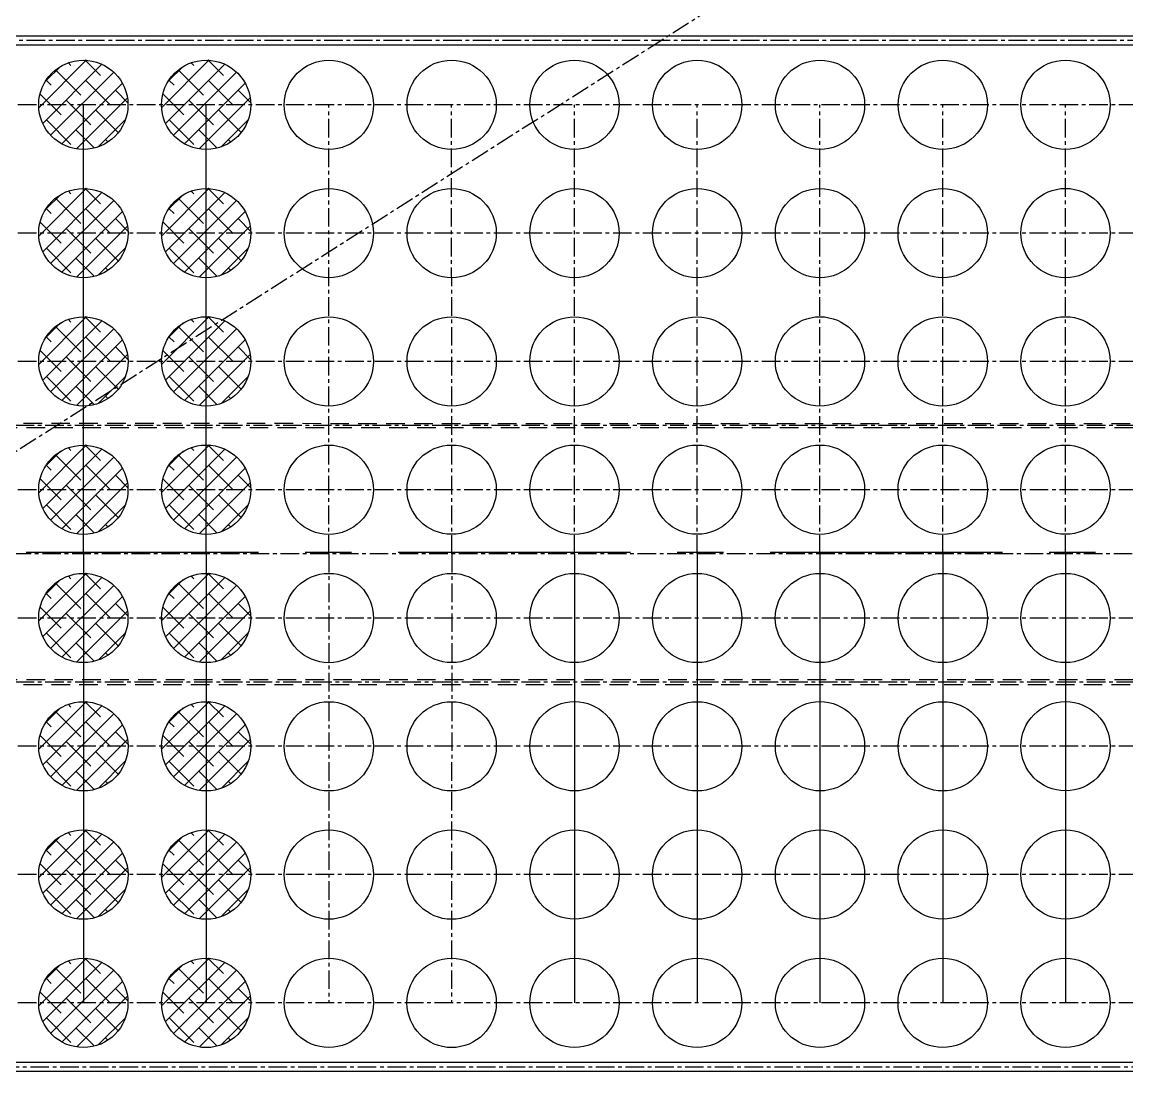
# Model space of a CAD drawing. Extents: x 0 to 39171, y 29931 to 57651.
# Drawn here: x 11701 to 13681, y 43607 to 45501 of the extents above; entities that cross this region are included whole.
import ezdxf

# ---------------------------------------------------------------- set-up
doc = ezdxf.new("R2010")
doc.units = 0
doc.header["$LTSCALE"] = 333.3
doc.header["$MEASUREMENT"] = 0
for name, pattern in [('CENTER', [2, 1.25, -0.25, 0.25, -0.25]), ('CENTRO', [2, 1.25, -0.25, 0.25, -0.25]), ('CONTINUA', [0]), ('DASHDOT', [1, 0.5, -0.25, 0, -0.25]), ('HIDDEN', [0.375, 0.25, -0.125]), ('NASCOSTA', [0.375, 0.25, -0.125]), ('PHANTOM', [2.5, 1.25, -0.25, 0.25, -0.25, 0.25, -0.25])]:
    doc.linetypes.add(name, pattern=pattern)
for name, color, linetype in [('50', 6, 'CONTINUOUS'), ('70', 7, 'DASHDOT'), ('LINEE-035G', 2, 'CONTINUOUS'), ('LINEE025R', 1, 'CONTINUOUS'), ('QUOTA', 7, 'CONTINUOUS')]:
    doc.layers.add(name, color=color, linetype=linetype)

# ---------------------------------------------------------------- blocks, each defined once
blk = doc.blocks.new('A$C0A166A00')
at = {"layer": 'LINEE025R', "color": 8, "ltscale": 0.4}
blk.add_circle((2810, 2810), 2810, dxfattribs=at)
blk = doc.blocks.new('64F1')
at = {"layer": 'LINEE025R', "ltscale": 0.4}
h = blk.add_hatch(dxfattribs=at)
h.set_pattern_fill('ANSI38', scale=200, angle=-14.5, style=0)
h.set_pattern_definition([(102.5, (734365.78, -377927.033), (24.4074002, 5.41099035), []), (12.5, (734365.78, -377927.033), (54.2257907, -13.5854195), [62.5, -37.5])])
h.paths.add_polyline_path([(-25412.9, 45044.6), (-25455.9, 44977.1), (-25523.4, 45020.1, -0.414214)])
h.paths.add_polyline_path([(-25523.4, 45020.1), (-25455.9, 44977.1), (-25498.9, 44909.6, -0.414214)])
h.paths.add_polyline_path([(-25455.9, 44977.1), (-25388.5, 44934.1, -0.414214), (-25498.9, 44909.6)])
h.paths.add_polyline_path([(-25412.9, 45044.6, -0.414214), (-25388.5, 44934.1), (-25455.9, 44977.1)])
h = blk.add_hatch(dxfattribs=at)
h.set_pattern_fill('ANSI38', scale=200, angle=-14.5, style=0)
h.set_pattern_definition([(102.5, (734559.76, -378050.612), (24.4074002, 5.41099035), []), (12.5, (734559.76, -378050.612), (54.2257907, -13.5854195), [62.5, -37.5])])
h.paths.add_polyline_path([(-25219, 44921), (-25261.9, 44853.5), (-25329.4, 44896.5, -0.414214)])
h.paths.add_polyline_path([(-25329.4, 44896.5), (-25261.9, 44853.5), (-25304.9, 44786.1, -0.414214)])
h.paths.add_polyline_path([(-25261.9, 44853.5), (-25194.5, 44810.5, -0.414214), (-25304.9, 44786.1)])
h.paths.add_polyline_path([(-25219, 44921, -0.414214), (-25194.5, 44810.5), (-25261.9, 44853.5)])
h = blk.add_hatch(dxfattribs=at)
h.set_pattern_fill('ANSI38', scale=200, angle=-14.5, style=0)
h.set_pattern_definition([(102.5, (734247.578, -378112.582), (24.4074002, 5.41099035), []), (12.5, (734247.578, -378112.582), (54.2257907, -13.5854195), [62.5, -37.5])])
h.paths.add_polyline_path([(-25531.1, 44859), (-25574.1, 44791.6), (-25641.6, 44834.5, -0.414214)])
h.paths.add_polyline_path([(-25641.6, 44834.5), (-25574.1, 44791.6), (-25617.1, 44724.1, -0.414214)])
h.paths.add_polyline_path([(-25574.1, 44791.6), (-25506.7, 44748.6, -0.414214), (-25617.1, 44724.1)])
h.paths.add_polyline_path([(-25531.1, 44859, -0.414214), (-25506.7, 44748.6), (-25574.1, 44791.6)])
h = blk.add_hatch(dxfattribs=at)
h.set_pattern_fill('ANSI38', scale=200, angle=-14.5, style=0)
h.set_pattern_definition([(102.5, (734753.74, -378174.19), (24.4074002, 5.41099035), []), (12.5, (734753.74, -378174.19), (54.2257907, -13.5854195), [62.5, -37.5])])
h.paths.add_polyline_path([(-25025, 44797.4), (-25068, 44729.9), (-25135.4, 44772.9, -0.414214)])
h.paths.add_polyline_path([(-25135.4, 44772.9), (-25068, 44729.9), (-25111, 44662.5, -0.414214)])
h.paths.add_polyline_path([(-25068, 44729.9), (-25000.5, 44687, -0.414214), (-25111, 44662.5)])
h.paths.add_polyline_path([(-25025, 44797.4, -0.414214), (-25000.5, 44687), (-25068, 44729.9)])
h = blk.add_hatch(dxfattribs=at)
h.set_pattern_fill('ANSI38', scale=200, angle=-14.5, style=0)
h.set_pattern_definition([(102.5, (734441.558, -378236.16), (24.4074002, 5.41099035), []), (12.5, (734441.558, -378236.16), (54.2257907, -13.5854195), [62.5, -37.5])])
h.paths.add_polyline_path([(-25337.2, 44735.4), (-25380.2, 44668), (-25447.6, 44711, -0.414214)])
h.paths.add_polyline_path([(-25447.6, 44711), (-25380.2, 44668), (-25423.1, 44600.5, -0.414214)])
h.paths.add_polyline_path([(-25380.2, 44668), (-25312.7, 44625, -0.414214), (-25423.1, 44600.5)])
h.paths.add_polyline_path([(-25337.2, 44735.4, -0.414214), (-25312.7, 44625), (-25380.2, 44668)])
h = blk.add_hatch(dxfattribs=at)
h.set_pattern_fill('ANSI38', scale=200, angle=-14.5, style=0)
h.set_pattern_definition([(102.5, (734947.72, -378297.77), (24.4074002, 5.41099035), []), (12.5, (734947.72, -378297.77), (54.2257907, -13.5854195), [62.5, -37.5])])
h.paths.add_polyline_path([(-24831, 44673.8), (-24874, 44606.4), (-24941.5, 44649.4, -0.414214)])
h.paths.add_polyline_path([(-24941.5, 44649.4), (-24874, 44606.4), (-24917, 44538.9, -0.414214)])
h.paths.add_polyline_path([(-24874, 44606.4), (-24806.5, 44563.4, -0.414214), (-24917, 44538.9)])
h.paths.add_polyline_path([(-24831, 44673.8, -0.414214), (-24806.5, 44563.4), (-24874, 44606.4)])
h = blk.add_hatch(dxfattribs=at)
h.set_pattern_fill('ANSI38', scale=200, angle=-14.5, style=0)
h.set_pattern_definition([(102.5, (734635.538, -378359.74), (24.4074002, 5.41099035), []), (12.5, (734635.538, -378359.74), (54.2257907, -13.5854195), [62.5, -37.5])])
h.paths.add_polyline_path([(-25143.2, 44611.9), (-25186.2, 44544.4), (-25253.6, 44587.4, -0.414214)])
h.paths.add_polyline_path([(-25253.6, 44587.4), (-25186.2, 44544.4), (-25229.2, 44476.9, -0.414214)])
h.paths.add_polyline_path([(-25186.2, 44544.4), (-25118.7, 44501.4, -0.414214), (-25229.2, 44476.9)])
h.paths.add_polyline_path([(-25143.2, 44611.9, -0.414214), (-25118.7, 44501.4), (-25186.2, 44544.4)])
h = blk.add_hatch(dxfattribs=at)
h.set_pattern_fill('ANSI38', scale=200, angle=-14.5, style=0)
h.set_pattern_definition([(102.5, (735141.708, -378421.354), (24.4074002, 5.41099035), []), (12.5, (735141.708, -378421.354), (54.2257907, -13.5854195), [62.5, -37.5])])
h.paths.add_polyline_path([(-24637, 44550.3), (-24680, 44482.8), (-24747.5, 44525.8, -0.414214)])
h.paths.add_polyline_path([(-24747.5, 44525.8), (-24680, 44482.8), (-24723, 44415.3, -0.414214)])
h.paths.add_polyline_path([(-24680, 44482.8), (-24612.5, 44439.8, -0.414214), (-24723, 44415.3)])
h.paths.add_polyline_path([(-24637, 44550.3, -0.414214), (-24612.5, 44439.8), (-24680, 44482.8)])
h = blk.add_hatch(dxfattribs=at)
h.set_pattern_fill('ANSI38', scale=200, angle=-14.5, style=0)
h.set_pattern_definition([(102.5, (734829.518, -378483.319), (24.4074002, 5.41099035), []), (12.5, (734829.518, -378483.319), (54.2257907, -13.5854195), [62.5, -37.5])])
h.paths.add_polyline_path([(-24949.2, 44488.3), (-24992.2, 44420.8), (-25059.7, 44463.8, -0.414214)])
h.paths.add_polyline_path([(-25059.7, 44463.8), (-24992.2, 44420.8), (-25035.2, 44353.3, -0.414214)])
h.paths.add_polyline_path([(-24992.2, 44420.8), (-24924.7, 44377.8, -0.414214), (-25035.2, 44353.3)])
h.paths.add_polyline_path([(-24949.2, 44488.3, -0.414214), (-24924.7, 44377.8), (-24992.2, 44420.8)])
h = blk.add_hatch(dxfattribs=at)
h.set_pattern_fill('ANSI38', scale=200, angle=-14.5, style=0)
h.set_pattern_definition([(102.5, (735335.688, -378544.933), (24.4074002, 5.41099035), []), (12.5, (735335.688, -378544.933), (54.2257907, -13.5854195), [62.5, -37.5])])
h.paths.add_polyline_path([(-24443, 44426.7), (-24486, 44359.2), (-24553.5, 44402.2, -0.414214)])
h.paths.add_polyline_path([(-24553.5, 44402.2), (-24486, 44359.2), (-24529, 44291.7, -0.414214)])
h.paths.add_polyline_path([(-24486, 44359.2), (-24418.6, 44316.2, -0.414214), (-24529, 44291.7)])
h.paths.add_polyline_path([(-24443, 44426.7, -0.414214), (-24418.6, 44316.2), (-24486, 44359.2)])
h = blk.add_hatch(dxfattribs=at)
h.set_pattern_fill('ANSI38', scale=200, angle=-14.5, style=0)
h.set_pattern_definition([(102.5, (735023.502, -378606.9), (24.4074002, 5.41099035), []), (12.5, (735023.502, -378606.9), (54.2257907, -13.5854195), [62.5, -37.5])])
h.paths.add_polyline_path([(-24755.2, 44364.7), (-24798.2, 44297.2), (-24865.7, 44340.2, -0.414214)])
h.paths.add_polyline_path([(-24865.7, 44340.2), (-24798.2, 44297.2), (-24841.2, 44229.8, -0.414214)])
h.paths.add_polyline_path([(-24798.2, 44297.2), (-24730.7, 44254.3, -0.414214), (-24841.2, 44229.8)])
h.paths.add_polyline_path([(-24755.2, 44364.7, -0.414214), (-24730.7, 44254.3), (-24798.2, 44297.2)])
h = blk.add_hatch(dxfattribs=at)
h.set_pattern_fill('ANSI38', scale=200, angle=-14.5, style=0)
h.set_pattern_definition([(102.5, (735529.668, -378668.512), (24.4074002, 5.41099035), []), (12.5, (735529.668, -378668.512), (54.2257907, -13.5854195), [62.5, -37.5])])
h.paths.add_polyline_path([(-24249.1, 44303.1), (-24292, 44235.6), (-24359.5, 44278.6, -0.414214)])
h.paths.add_polyline_path([(-24359.5, 44278.6), (-24292, 44235.6), (-24335, 44168.2, -0.414214)])
h.paths.add_polyline_path([(-24292, 44235.6), (-24224.6, 44192.6, -0.414214), (-24335, 44168.2)])
h.paths.add_polyline_path([(-24249.1, 44303.1, -0.414214), (-24224.6, 44192.6), (-24292, 44235.6)])
h = blk.add_hatch(dxfattribs=at)
h.set_pattern_fill('ANSI38', scale=200, angle=-14.5, style=0)
h.set_pattern_definition([(102.5, (735217.482, -378730.48), (24.4074002, 5.41099035), []), (12.5, (735217.482, -378730.48), (54.2257907, -13.5854195), [62.5, -37.5])])
h.paths.add_polyline_path([(-24561.2, 44241.1), (-24604.2, 44173.7), (-24671.7, 44216.6, -0.414214)])
h.paths.add_polyline_path([(-24671.7, 44216.6), (-24604.2, 44173.7), (-24647.2, 44106.2, -0.414214)])
h.paths.add_polyline_path([(-24604.2, 44173.7), (-24536.8, 44130.7, -0.414214), (-24647.2, 44106.2)])
h.paths.add_polyline_path([(-24561.2, 44241.1, -0.414214), (-24536.8, 44130.7), (-24604.2, 44173.7)])
h = blk.add_hatch(dxfattribs=at)
h.set_pattern_fill('ANSI38', scale=200, angle=-14.5, style=0)
h.set_pattern_definition([(102.5, (735723.648, -378792.09), (24.4074002, 5.41099035), []), (12.5, (735723.648, -378792.09), (54.2257907, -13.5854195), [62.5, -37.5])])
h.paths.add_polyline_path([(-24055.1, 44179.5), (-24098.1, 44112), (-24165.5, 44155, -0.414214)])
h.paths.add_polyline_path([(-24165.5, 44155), (-24098.1, 44112), (-24141, 44044.6, -0.414214)])
h.paths.add_polyline_path([(-24098.1, 44112), (-24030.6, 44069.1, -0.414214), (-24141, 44044.6)])
h.paths.add_polyline_path([(-24055.1, 44179.5, -0.414214), (-24030.6, 44069.1), (-24098.1, 44112)])
h = blk.add_hatch(dxfattribs=at)
h.set_pattern_fill('ANSI38', scale=200, angle=-14.5, style=0)
h.set_pattern_definition([(102.5, (735411.462, -378854.058), (24.4074002, 5.41099035), []), (12.5, (735411.462, -378854.058), (54.2257907, -13.5854195), [62.5, -37.5])])
h.paths.add_polyline_path([(-24367.3, 44117.6), (-24410.2, 44050.1), (-24477.7, 44093.1, -0.414214)])
h.paths.add_polyline_path([(-24477.7, 44093.1), (-24410.2, 44050.1), (-24453.2, 43982.6, -0.414214)])
h.paths.add_polyline_path([(-24410.2, 44050.1), (-24342.8, 44007.1, -0.414214), (-24453.2, 43982.6)])
h.paths.add_polyline_path([(-24367.3, 44117.6, -0.414214), (-24342.8, 44007.1), (-24410.2, 44050.1)])
h = blk.add_hatch(dxfattribs=at)
h.set_pattern_fill('ANSI38', scale=200, angle=-14.5, style=0)
h.set_pattern_definition([(102.5, (735605.442, -378977.637), (24.4074002, 5.41099035), []), (12.5, (735605.442, -378977.637), (54.2257907, -13.5854195), [62.5, -37.5])])
h.paths.add_polyline_path([(-24173.3, 43994), (-24216.3, 43926.5), (-24283.7, 43969.5, -0.414214)])
h.paths.add_polyline_path([(-24283.7, 43969.5), (-24216.3, 43926.5), (-24259.3, 43859, -0.414214)])
h.paths.add_polyline_path([(-24216.3, 43926.5), (-24148.8, 43883.5, -0.414214), (-24259.3, 43859)])
h.paths.add_polyline_path([(-24173.3, 43994, -0.414214), (-24148.8, 43883.5), (-24216.3, 43926.5)])
at = {"layer": 'LINEE-035G', "color": 7}
for radius in [3004, 3000, 3000, 3000, 3000]:
    blk.add_circle((-25115.2, 44012.5), radius, dxfattribs=at)
at = {"layer": 'LINEE025R', "color": 7, "linetype": 'NASCOSTA', "ltscale": 0.4}
for points in [[(-25304.3, 44136.3), (-25311.1, 44140.6), (-23705.4, 46661), (-23698.7, 46656.7)], [(-24923.1, 43893.5), (-24916.4, 43889.2), (-23310.7, 46409.5), (-23317.5, 46413.8)]]:
    blk.add_lwpolyline(points, close=True, dxfattribs=at)
at = {"layer": 'LINEE025R', "color": 7, "ltscale": 0.4}
for centre in [(-24628.3, 46275.3), (-24434.3, 46151.7), (-24746.4, 46089.7), (-24240.3, 46028.1), (-24552.5, 45966.1), (-24864.7, 45904.2), (-24046.3, 45904.5), (-24358.5, 45842.5), (-24670.7, 45780.6), (-23852.3, 45780.9), (-24982.8, 45718.6), (-24164.5, 45718.9), (-24476.7, 45657), (-23658.4, 45657.4), (-24788.9, 45595), (-23970.5, 45595.4), (-25101.1, 45533.1), (-24282.7, 45533.4), (-23464.4, 45533.8), (-24594.9, 45471.4), (-23776.5, 45471.8), (-24907.1, 45409.5), (-24088.7, 45409.8), (-23270.4, 45410.2), (-25219.3, 45347.5), (-24400.9, 45347.9), (-23582.6, 45348.2), (-24713.1, 45285.9), (-23894.8, 45286.3), (-25025.3, 45223.9), (-24206.9, 45224.3), (-23388.6, 45224.6), (-25337.4, 45161.9), (-24519.1, 45162.3), (-23700.8, 45162.7), (-24831.3, 45100.3), (-24012.9, 45100.7), (-23506.8, 45039.1), (-25143.5, 45038.4), (-24325.1, 45038.7), (-25455.7, 44976.4), (-24637.3, 44976.8), (-23819, 44977.1), (-24949.5, 44914.8), (-24131.2, 44915.2), (-25261.7, 44852.8), (-24443.3, 44853.2), (-23625, 44853.5), (-25573.9, 44790.8), (-24755.5, 44791.2), (-23937.2, 44791.6), (-25067.7, 44729.3), (-24249.4, 44729.6), (-25379.9, 44667.3), (-24561.5, 44667.6), (-23743.2, 44668), (-24873.7, 44605.7), (-24055.4, 44606), (-25185.9, 44543.7), (-24367.5, 44544), (-24679.7, 44482.1), (-23861.4, 44482.4), (-24991.9, 44420.1), (-24173.6, 44420.5), (-24485.7, 44358.5), (-24798, 44296.5), (-23979.6, 44296.9), (-24291.8, 44234.9), (-24604, 44173), (-24097.8, 44111.3), (-24410, 44049.4), (-24216, 43925.8)]:
    blk.add_circle(centre, 80, dxfattribs=at)
at = {"layer": 'QUOTA', "color": 8, "linetype": 'CENTRO', "ltscale": 0.08}
for p, q in [((-25115.2, 40471.7), (-25115.2, 47472.2)), ((-24071.8, 47148.7), (-25794.2, 44445.1)), ((-23877.8, 47025.1), (-25600.2, 44321.5)), ((-24303.7, 46998.7), (-27458.5, 42046.6)), ((-23683.8, 46901.6), (-25406.2, 44197.9)), ((-23489.8, 46778), (-25212.2, 44074.3)), ((-23675.1, 46701.2), (-26946.6, 41565.9)), ((-23295.8, 46654.4), (-25018.2, 43950.8)), ((-23483.9, 46573.3), (-26777.2, 41403.8)), ((-23101.9, 46530.8), (-24824.3, 43827.2)), ((-23287.1, 46454.1), (-26558.7, 41318.7)), ((-22907.9, 46407.2), (-24630.3, 43703.6)), ((-23949.3, 45842.7), (-24628.2, 46275.2)), ((-22713.9, 46283.7), (-24436.3, 43580)), ((-24067.5, 45657.2), (-24746.4, 46089.7)), ((-22776.8, 45970.9), (-25900.9, 41067.1)), ((-24185.7, 45471.6), (-24864.6, 45904.1)), ((-24303.9, 45286.1), (-24982.8, 45718.6)), ((-24422.1, 45100.5), (-25101, 45533)), ((-24540.3, 44915), (-25219.3, 45347.5)), ((-24658.5, 44729.4), (-25337.5, 45161.9)), ((-24540.3, 44915), (-23861.4, 44482.4)), ((-24658.5, 44729.4), (-23979.6, 44296.9))]:
    blk.add_line(p, q, dxfattribs=at)
at = {"layer": 'QUOTA', "color": 7, "linetype": 'CONTINUA', "ltscale": 0.08}
for p, q in [((-24365.1, 46917.2), (-25863, 44566)), ((-24348.8, 46913), (-25849.5, 44557.4)), ((-22810.5, 45932.9), (-24311.1, 43577.3)), ((-22799.7, 45920), (-24297.6, 43568.7))]:
    blk.add_line(p, q, dxfattribs=at)
at = {"layer": 'QUOTA', "color": 7, "linetype": 'Continuous', "ltscale": 0.08}
for p, q in [((-23949.3, 45842.7), (-23270.4, 45410.2)), ((-24067.5, 45657.2), (-23388.6, 45224.6)), ((-24185.7, 45471.6), (-23506.8, 45039.1)), ((-24303.9, 45286.1), (-23625, 44853.5)), ((-24422.1, 45100.5), (-23743.2, 44668)), ((-24776.7, 44543.9), (-25455.7, 44976.4)), ((-24894.9, 44358.3), (-25573.9, 44790.9)), ((-24776.7, 44543.9), (-24097.8, 44111.4)), ((-24894.9, 44358.3), (-24216, 43925.8))]:
    blk.add_line(p, q, dxfattribs=at)
at = {"layer": 'LINEE025R', "color": 7, "ltscale": 0.4, "rotation": 17.99999999999593}
blk.add_blockref('A$C0A166A00', (-26919.4, 40471.7), dxfattribs=at)
at = {"layer": 'LINEE025R', "color": 7, "ltscale": 0.4, "xscale": -1, "rotation": 97.00000000004418}
blk.add_blockref('A$C0A166A00', (-22668.6, 47144), dxfattribs=at)

msp = doc.modelspace()

# ---------------------------------------------------------------- linework, layer by layer
at = {"layer": '50', "color": 8, "linetype": 'PHANTOM', "ltscale": 0.5}
msp.add_arc((11403.3, 44550.23), 5020, 294.42932, 74.16259, dxfattribs=at)
at = {"layer": '50', "color": 4}
for radius, end in [(4970, 74.59777), (3170, 164.88376)]:
    msp.add_arc((11403.3, 44550.23), radius, 295, end, dxfattribs=at)
at = {"layer": '50', "color": 8, "linetype": 'HIDDEN'}
for radius, start, end in [(4962, 295, 74.57232), (3178, 295, 164.92272), (3012, 174.04157, 163.95157)]:
    msp.add_arc((11403.3, 44550.23), radius, start, end, dxfattribs=at)
at = {"layer": '50', "color": 8}
for radius, start, end in [(4890, 295.09374, 74.33938), (3064, 186.96092, 164.34765), (3250, 295.14104, 66.03655)]:
    msp.add_arc((11403.3, 44550.23), radius, start, end, dxfattribs=at)
at = {"layer": '50', "color": 7}
msp.add_arc((11403.3, 44550.23), 3004, 165.09527, 163.90768, dxfattribs=at)
at = {"layer": '70', "linetype": 'CENTER'}
msp.add_line((14791.42, 44550.23), (4605.78, 44550.23), dxfattribs=at)

# ---------------------------------------------------------------- block references
at = {"layer": '50', "rotation": 302.4999999999171}
msp.add_blockref('64F1', (-12224.43, -282), dxfattribs=at)

doc.saveas('drawing.dxf')
